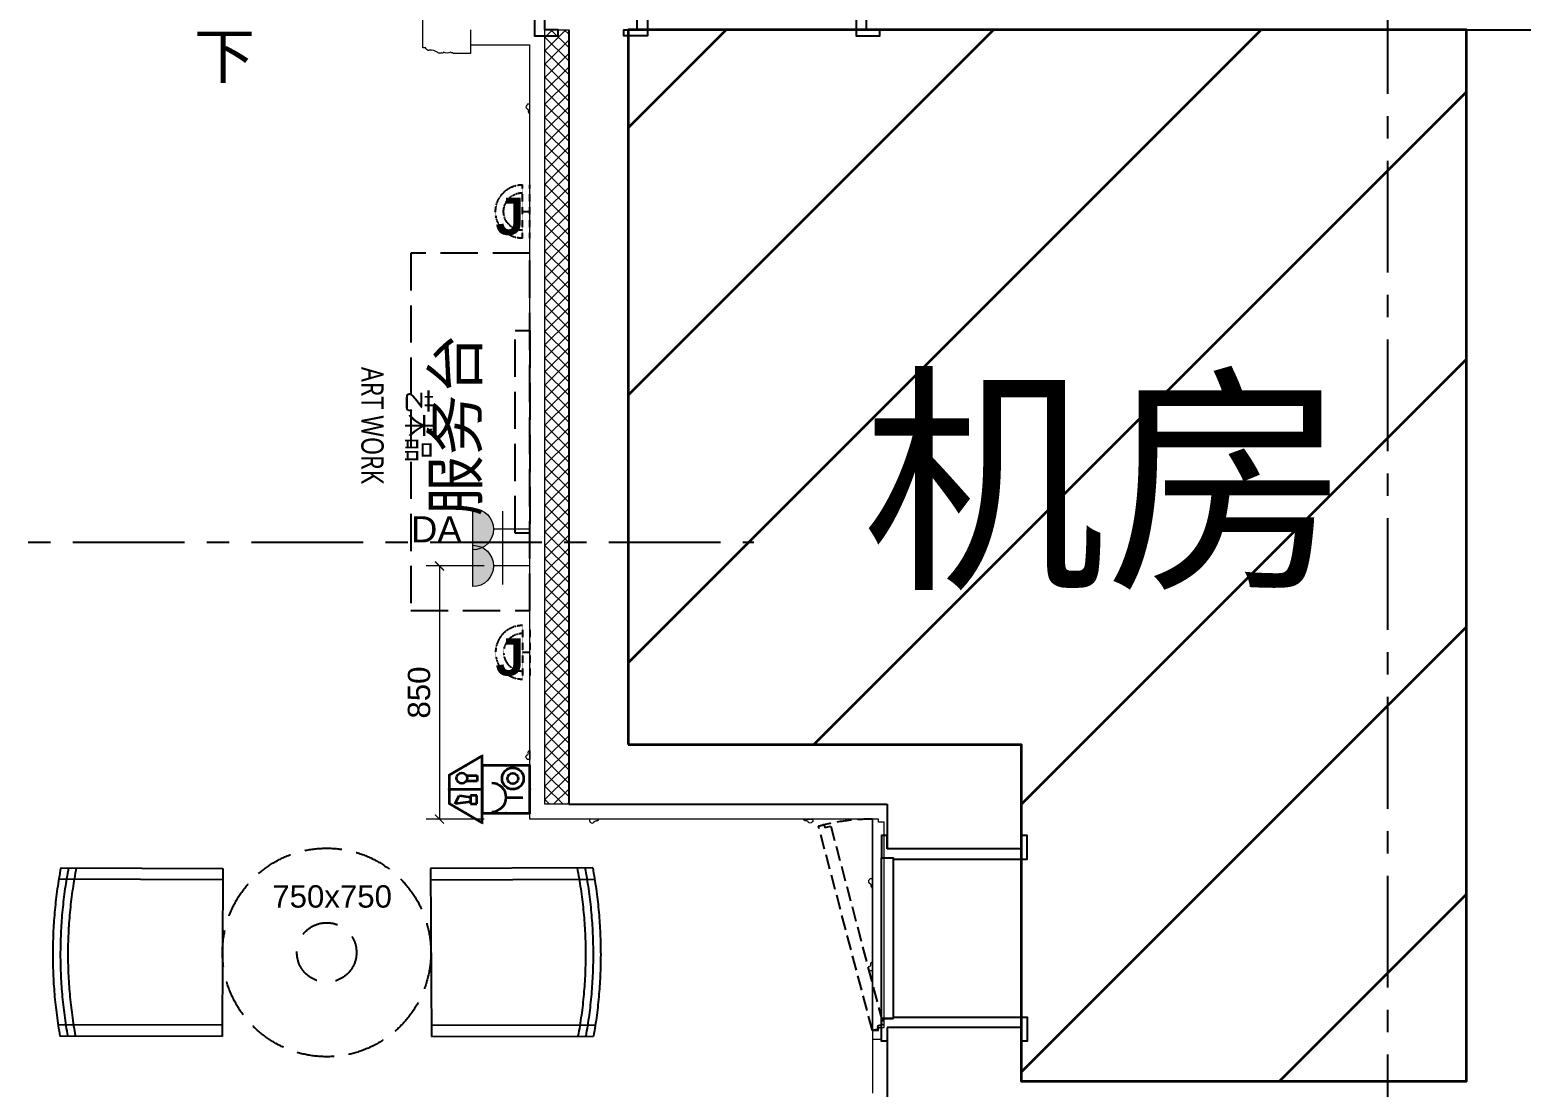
# Model space of a CAD drawing. Header units: millimetres. Extents: x -6033 to 120673, y -4970 to 90533.
# Drawn here: x 61806 to 66814, y 62390 to 65940 of the extents above; entities that cross this region are included whole.
import ezdxf
from ezdxf.enums import TextEntityAlignment as Align

# ---------------------------------------------------------------- set-up
doc = ezdxf.new("R2010")
doc.units = ezdxf.units.MM
for name, pattern in [('I-AR$0$CENTER', [2, 1.25, -0.25, 0.25, -0.25]), ('I-PLAN$0$ACAD_ISO02W100', [15, 12, -3]), ('I-PLAN$0$CENTER', [2, 1.25, -0.25, 0.25, -0.25]), ('I-PLAN$0$DASH', [0.35, 0.25, -0.1]), ('I-PLAN$0$DASHED', [19.049999999999997, 12.7, -6.35]), ('I-PLAN$0$HIDDEN2', [0.1875, 0.125, -0.0625])]:
    doc.linetypes.add(name, pattern=pattern)
doc.layers.get('DefPoints').update_dxf_attribs({"color": 250})
for name, color, linetype, lineweight in [('_ACM-A-ANNO-DIMS', 2, 'Continuous', 18), ('_ACM-A-ANNO-IDEN', 7, 'Continuous', 5), ('_ACM-A-ANNO-TEXT', 7, 'Continuous', 5), ('_ACM-E-EQMT-SECT', 3, 'Continuous', 35), ('I-AR$0$GZET_COL_GRID_1-200_轴线', 8, 'I-AR$0$CENTER', 25), ('I-AR$0$I-SCOPE', 252, 'Continuous', 35), ('I-PLAN$0$_ACM-A-WALL-HACH', 251, 'Continuous', 9), ('I-PLAN$0$I-PL-WALL-FHINISH', 73, 'Continuous', 13), ('I-PLAN$0$I-WALL', 6, 'Continuous', 13)]:
    doc.layers.add(name, color=color, linetype=linetype, lineweight=lineweight)
for name, color, linetype in [('I-AR$0$D-BASE-WALL', 4, 'Continuous'), ('I-AR$0$ID-TEXT-HEADING-3', 3, 'Continuous'), ('I-AR$0$I—平面—装饰面层线', 4, 'Continuous'), ('I-AR$0$I—平面—装饰面层线a', 4, 'Continuous'), ('I-PLAN$0$FURN', 1, 'Continuous'), ('I-PLAN$0$I-GRID', 252, 'I-PLAN$0$CENTER'), ('I-PLAN$0$I-PL-DOOR', 2, 'Continuous'), ('I-PLAN$0$I-PL-FURN', 1, 'I-PLAN$0$DASH'), ('I-PLAN$0$I-PL-LIGHT', 1, 'I-PLAN$0$HIDDEN2'), ('I-PLAN$0$ID-TEXT-HEADING-3', 3, 'Continuous'), ('I-PLAN$0$P-平面活动家具', 1, 'Continuous'), ('ISH-Refe1', 50, 'Continuous')]:
    doc.layers.add(name, color=color, linetype=linetype)
doc.styles.add('_ACM-G-NOTES', font='arial.ttf')
doc.styles.add('Arial_4', font='arial.ttf', dxfattribs={"height": 1.75})
doc.styles.add('Arial_B_1', font='arialbd.ttf', dxfattribs={"height": 2.5})
doc.styles.add('HB35Norm', font='ARCHSTYL.SHX', dxfattribs={"width": 0.8, "height": 3.5})
doc.styles.add('I-AR$0$MtXpl_', font='SimSun.ttf')
doc.styles.add('I-PLAN$0$Arial', font='ARIALUNI.ttf')
doc.styles.get("Standard").update_dxf_attribs({"font": 'arial.ttf'})
doc.dimstyles.new('_ACM-DIM-A_30', dxfattribs={"dimscale": 30, "dimtxt": 2.5, "dimasz": 1, "dimexe": 1.5, "dimexo": 1, "dimgap": 1, "dimtad": 1, "dimdec": 0, "dimrnd": 5, "dimzin": 1, "dimdsep": 46, "dimtxsty": '_ACM-G-NOTES', "dimblk": 'ARCHTICK', "dimcen": 2.5, "dimclrd": 256, "dimclre": 256, "dimclrt": 256, "dimadec": 3, "dimazin": 0, "dimtfac": 1, "dimtdec": 0, "dimtix": 1, "dimtmove": 0, "dimatfit": 3, "dimldrblk": 'DOTSMALL', "dimfxl": 5, "dimfxlon": 1, "dimlwd": 18, "dimlwe": 18, "dimarcsym": 0})
pattern_1 = [(45, (0, 0), (-449.0128060534577, 449.0128060534577), [])]

# ---------------------------------------------------------------- blocks, each defined once
blk = doc.blocks.new('I-AR$0$海龙_1211170131')
at = {"layer": 'I-AR$0$GZET_COL_GRID_1-200_轴线', "ltscale": 300}
blk.add_line((66140, 86275), (66140, 59995.00000000001), dxfattribs=at)
blk = doc.blocks.new('*U344')
for points in [[(-1124.999999999991, 470.0000000001583), (-1169.999999999991, 470.0000000001564), (-1169.999999999993, 490.0000000001564), (-1094.999999999993, 490.0000000001764), (-1094.999999999989, 449.9999999999291), (-1089.999999999989, 449.9999999999291), (-1089.999999999944, 1.691660145297647e-10), (-1169.999999999944, 1.637090463191271e-10), (-1169.999999999945, 20.00000000016371), (-1124.999999999945, 20.0000000001728), (-1124.999999999991, 470.0000000001583)], [(-524.9999999999923, 470.0000000002153), (-479.9999999999923, 470.0000000002135), (-479.9999999999923, 490.0000000002135), (-554.9999999999923, 490.0000000002335), (-554.9999999999959, 449.9999999999861), (-559.9999999999959, 449.9999999999861), (-560.0000000000414, 2.262368070660159e-10), (-480.0000000000414, 2.207798388553783e-10), (-480.0000000000396, 20.00000000022078), (-525.0000000000396, 20.00000000022987), (-524.9999999999923, 470.0000000002153)]]:
    blk.add_lwpolyline(points)
at = {"color": 1}
blk.add_lwpolyline([(-1094.999999999989, 449.9999999999836), (-554.9999999999959, 449.9999999999861), (-554.9999999999905, 489.9999999999861), (-1094.999999999985, 489.9999999999836)], close=True, dxfattribs=at)
blk = doc.blocks.new('*U343')
for points in [[(-1124.999999999991, 470.0000000001583), (-1169.999999999991, 470.0000000001564), (-1169.999999999993, 490.0000000001564), (-1094.999999999993, 490.0000000001764), (-1094.999999999989, 449.9999999999291), (-1089.999999999989, 449.9999999999291), (-1089.999999999944, 1.691660145297647e-10), (-1169.999999999944, 1.637090463191271e-10), (-1169.999999999945, 20.00000000016371), (-1124.999999999945, 20.0000000001728), (-1124.999999999991, 470.0000000001583)], [(-354.9999999999923, 470.0000000001974), (-309.9999999999923, 470.0000000001956), (-309.9999999999923, 490.0000000001956), (-384.9999999999923, 490.0000000002156), (-384.9999999999959, 449.9999999999682), (-389.9999999999959, 449.9999999999682), (-390.0000000000414, 2.083311301248614e-10), (-310.0000000000414, 2.028741619142238e-10), (-310.0000000000396, 20.00000000020287), (-355.0000000000396, 20.00000000021197), (-354.9999999999923, 470.0000000001974)]]:
    blk.add_lwpolyline(points)
at = {"color": 1}
blk.add_lwpolyline([(-1094.999999999989, 449.9999999999836), (-384.9999999999959, 449.9999999999682), (-384.9999999999905, 489.9999999999682), (-1094.999999999985, 489.9999999999836)], close=True, dxfattribs=at)
blk = doc.blocks.new('I-AR')
at = {"layer": 'I-AR$0$I-SCOPE'}
h = blk.add_hatch(dxfattribs=at)
h.set_pattern_fill('ANSI31', color=256, scale=200)
h.set_pattern_definition(pattern_1)
h.paths.add_polyline_path([(63300.00000000001, 72640), (66630, 72640), (66630, 70889.38256153524), (90600, 70889.99999999999), (90600, 66390.00000000001), (96650.00000000001, 66390.00000000001), (96650, 24876.39849369839), (18340, 24876.39849369839), (18340, 66390), (48090, 66390), (48090, 72640), (51400, 72640), (51400, 72649.88673694879), (52869.5, 72649.88673694879), (52869.5, 72640), (55240.00000000001, 72640), (55240.00000000001, 72790.00000000013), (59460, 72790.00000000013), (59460, 72640), (61830.5, 72640), (61830.5, 72649.88673694879), (63300, 72649.88673694879)], flags=16)
h.paths.add_polyline_path([(7330, 0), (7330, -1770), (11180, -1770), (11180, 0), (18450, 0), (18449.99999999991, 2899.999999999971), (27550, 2899.999999999971), (27550, 18090), (37037.33127936907, 18090), (37037.33127936907, 17350), (96200, 17350), (96200, 18120), (114640, 18120), (114640, 84500), (0, 84500), (0, 0)])
h = blk.add_hatch(dxfattribs=at)
h.set_pattern_fill('ANSI31', color=256, scale=200)
h.set_pattern_definition(pattern_1)
h.paths.add_polyline_path([(63815, 63540.00000000003), (65135, 63540.00000000003), (65135, 62410), (66630, 62410), (66630, 65940), (63815, 65940)])
at = {"layer": 'I-AR$0$D-BASE-WALL'}
for p, q in [((63615, 65940), (63615, 63340.00000000003)), ((63815, 65940), (63815, 63540.00000000003)), ((64615, 65940), (96200, 65940)), ((66630, 65940), (66630, 62410)), ((63815, 63540.00000000003), (65135, 63540)), ((65135, 63540), (65135, 63190.00000000003)), ((63615, 63340.00000000003), (64685, 63340)), ((64685, 63340), (64685, 63190)), ((65135, 63190.00000000003), (64685, 63190)), ((64685, 62590), (64685, 61800)), ((65135, 62590), (64685, 62590)), ((65135, 62590.00000000003), (65135, 62410)), ((66630, 62409.99999999999), (65135, 62410))]:
    blk.add_line(p, q, dxfattribs=at)
at = {"layer": 'I-AR$0$I-SCOPE'}
blk.add_lwpolyline([(63815, 63540.00000000003), (65135, 63540.00000000003), (65135, 62410), (66630, 62410), (66630, 65940), (63815, 65940)], close=True, dxfattribs=at)
at = {"layer": 'I-AR$0$I—平面—装饰面层线'}
blk.add_lwpolyline([(63535.00000000003, 66389.99999999999), (63580.00000000003, 66389.99999999999), (63580.00000000003, 66409.99999999999), (63500.00000000003, 66410.00000000001), (63500.00000000003, 65919.99999999999), (63580.00000000003, 65919.99999999999), (63580.00000000003, 65939.99999999999), (63535.00000000003, 65939.99999999999), (63535.00000000003, 66389.99999999999)], dxfattribs=at)
at = {"layer": 'I-AR$0$GZET_COL_GRID_1-200_轴线'}
blk.add_blockref('I-AR$0$海龙_1211170131', (225.0000000000073, 225), dxfattribs=at)
at = {"layer": 'I-AR$0$I—平面—装饰面层线a'}
blk.add_blockref('*U343', (64970, 65919.99999999981), dxfattribs=at)
at = {"layer": 'I-AR$0$I—平面—装饰面层线a', "xscale": -1.000000000000001, "rotation": 90}
blk.add_blockref('*U344', (65155.00000000047, 62064.99999999882), dxfattribs=at)
at = {"layer": 'I-AR$0$ID-TEXT-HEADING-3', "style": 'I-AR$0$MtXpl_'}
blk.add_text('机房', height=600, dxfattribs=at).set_placement((64599.621383032, 64123.79926622385))
blk = doc.blocks.new('I-PLAN$0$091116-BRASSERIE$0$Floor_03$0$Y_03_Floor$0$3rd-Floor-rest$0$A$C41AE3FBC')
at = {"layer": 'I-PLAN$0$I-PL-FURN', "ltscale": 500}
for p, q in [((-9.619999998521507, -6.00023318112585), (-9.620198101708866, 15.7582391006224)), ((9.616941377664261, -6.055234885927575), (9.616743274476903, 15.70323739582068))]:
    blk.add_line(p, q, dxfattribs=at)
blk.add_lwpolyline([(11.11674639787771, 15.38486505652895), (11.11694137759105, -6.055220170477696), (-11.11999999844966, -6.000247896576184), (-11.12019497816391, 15.43983733043001)], dxfattribs=at)
for centre, radius, start, end in [((-0.1532906073930462, -45.89803442618359), 62.31057296405234, 79.57963242452179, 100.1370846533084), ((-0.1491412973837214, -45.2512740389343), 60.66380746053556, 79.29744901312654, 100.4192680641183), ((-0.14498678363816, -44.60400612030594), 59.01653441922691, 78.99914181517873, 100.717575262011)]:
    blk.add_arc(centre, radius, start, end, dxfattribs=at)
blk = doc.blocks.new('*U525')
at = {"layer": 'I-PLAN$0$I-PL-WALL-FHINISH'}
for points in [[(0, 49.99996955976246), (0, -29.99991644495458), (57.00694149016635, -30.0002640405437, -0.3782502001718009), (61.7747675982464, -26.98333289643051, 0.6234963798739479), (66.54381312349142, -24.97143715051061, 0.2848190696675714), (90.3870747527908, -24.97195593958895, 0.6361491608280843), (97.54234559183533, -26.9819443354354, 0.2823776289364123), (109.8480101953464, -26.52331140080059, -0.1861280918310402), (138.0770249895795, -17.93170326514519, 0.8243827968840718), (144.0379637544247, -16.92582100343134), (146.4232176514706, -16.92606819601497, -0.2622472454661371), (149.9989050919248, -13.90928811443155), (149.9989050919248, -9.886827191556222), (160, -9.886827191556222), (160, 559.886847437374), (149.9989050919248, 559.886847437374), (149.9989050919248, 563.9093083602638, -0.2622472454661371), (146.4232176514706, 566.9260884418472), (144.0379637544247, 566.9258412492636, 0.8243827968840718), (138.0770249895795, 567.9317235109775, -0.1861280918310402), (109.8480101953464, 576.5233316466329, 0.2823776289364123), (97.54234559183533, 576.9819645812677, 0.6361491608280843), (90.3870747527908, 574.9719761854212, 0.2848190696675714), (66.54381312349142, 574.9714573963429, 0.6234963798739479), (61.7747675982464, 576.9833531422628, -0.3782502001718009), (57.00694149016635, 580.000284286376), (0, 579.9999366907869), (0, 499.999936690787)], [(1789.5, 49.99996955976264), (1789.5, -29.9999164449544), (1732.493058509834, -30.00026404054352, 0.3782502001718009), (1727.725232401754, -26.98333289643033, -0.6234963798739479), (1722.956186876509, -24.97143715051043, -0.2848190696675714), (1699.112925247209, -24.97195593958877, -0.6361491608280843), (1691.957654408165, -26.98194433543522, -0.2823776289364123), (1679.651989804654, -26.52331140080041, 0.1861280918310402), (1651.42297501042, -17.93170326514501, -0.8243827968840718), (1645.462036245575, -16.92582100343116), (1643.076782348529, -16.92606819601479, 0.2622472454661371), (1639.501094908075, -13.90928811443137), (1639.501094908075, -9.886827191556042), (1629.5, -9.886827191556042), (1629.5, 559.8868474373742), (1639.501094908075, 559.8868474373742), (1639.501094908075, 563.909308360264, 0.2622472454661371), (1643.076782348529, 566.9260884418475), (1645.462036245575, 566.9258412492638, -0.8243827968840718), (1651.42297501042, 567.9317235109777, 0.1861280918310402), (1679.651989804654, 576.5233316466331, -0.2823776289364123), (1691.957654408165, 576.9819645812679, -0.6361491608280843), (1699.112925247209, 574.9719761854215, -0.2848190696675714), (1722.956186876509, 574.9714573963431, -0.6234963798739479), (1727.725232401754, 576.983353142263, 0.3782502001718009), (1732.493058509834, 580.0002842863762), (1789.5, 579.9999366907871), (1789.5, 499.9999366907871)]]:
    blk.add_lwpolyline(points, format="xyb", dxfattribs=at)
blk = doc.blocks.new('*U528')
at = {"layer": 'I-PLAN$0$I-PL-WALL-FHINISH'}
blk.add_lwpolyline([(0, 0), (0, 2600.000000000015)], dxfattribs=at)
for points in [[(-1.197321398649365e-05, 2400.000000000015), (7.979384322636179, 2400.000000000015, 0.3208161007806607), (10.64601772162132, 2397.333331419293), (10.64601905760355, 2396.666644340614, -0.4668266522621926), (10.64602353905502, 2385.333330201982), (10.6460248841322, 2384.66664312192, 0.4681539542228489), (5.503357997702551, 2377.329578712975), (4.795473440346541, 2376.655749264253, -0.6455820401914517), (4.646075155222206, 2373.333318421355), (4.646076489705592, 2372.666649956671, 0.4151569340983184), (3.312798305574688, 2369.999984142021), (-1.197321398649365e-05, 2369.999978323554)], [(-1.197321398649365e-05, 200), (7.979384322636179, 200, -0.3208161007806607), (10.64601772162132, 202.6666685807213), (10.64601905760355, 203.3333556594007, 0.4668266522621926), (10.64602353905502, 214.6666697980327), (10.6460248841322, 215.3333568780945, -0.4681539542228489), (5.503357997702551, 222.6704212870391), (4.795473440346541, 223.3442507357613, 0.6455820401914517), (4.646075155222206, 226.6666815786593), (4.646076489705592, 227.3333500433437, -0.4151569340983184), (3.312798305574688, 230.0000158579933), (-1.197321398649365e-05, 230.0000216764602)]]:
    blk.add_lwpolyline(points, format="xyb", close=True, dxfattribs=at)
blk = doc.blocks.new('*U531')
at = {"layer": 'I-PLAN$0$I-PL-WALL-FHINISH'}
blk.add_lwpolyline([(0, 0), (0, 709.8867956808099)], dxfattribs=at)
for points in [[(-1.197321398649365e-05, 509.8867956808099), (7.979384322636179, 509.8867956808099, 0.3208161007806607), (10.64601772162132, 507.2201271000886), (10.64601905760355, 506.5534400214092, -0.4668266522621926), (10.64602353905502, 495.2201258827772), (10.6460248841322, 494.5534388027154, 0.4681539542228489), (5.503357997702551, 487.2163743937708), (4.795473440346541, 486.5425449450486, -0.6455820401914517), (4.646075155222206, 483.2201141021505), (4.646076489705592, 482.5534456374662, 0.4151569340983184), (3.312798305574688, 479.8867798228166), (-1.197321398649365e-05, 479.8867740043497)], [(-1.197321398649365e-05, 200), (7.979384322636179, 200, -0.3208161007806607), (10.64601772162132, 202.6666685807213), (10.64601905760355, 203.3333556594007, 0.4668266522621926), (10.64602353905502, 214.6666697980327), (10.6460248841322, 215.3333568780945, -0.4681539542228489), (5.503357997702551, 222.6704212870391), (4.795473440346541, 223.3442507357613, 0.6455820401914517), (4.646075155222206, 226.6666815786593), (4.646076489705592, 227.3333500433437, -0.4151569340983184), (3.312798305574688, 230.0000158579933), (-1.197321398649365e-05, 230.0000216764602)]]:
    blk.add_lwpolyline(points, format="xyb", close=True, dxfattribs=at)
blk = doc.blocks.new('*U532')
at = {"layer": 'I-PLAN$0$I-PL-WALL-FHINISH'}
blk.add_lwpolyline([(0, 0), (0, 1150)], dxfattribs=at)
for points in [[(-1.197321398649365e-05, 950), (7.979384322636179, 950, 0.3208161007806607), (10.64601772162132, 947.3333314192787), (10.64601905760355, 946.6666443405993, -0.4668266522621926), (10.64602353905502, 935.3333302019673), (10.6460248841322, 934.6666431219055, 0.4681539542228489), (5.503357997702551, 927.3295787129609), (4.795473440346541, 926.6557492642387, -0.6455820401914517), (4.646075155222206, 923.3333184213407), (4.646076489705592, 922.6666499566563, 0.4151569340983184), (3.312798305574688, 919.9999841420067), (-1.197321398649365e-05, 919.9999783235398)], [(-1.197321398649365e-05, 200), (7.979384322636179, 200, -0.3208161007806607), (10.64601772162132, 202.6666685807213), (10.64601905760355, 203.3333556594007, 0.4668266522621926), (10.64602353905502, 214.6666697980327), (10.6460248841322, 215.3333568780945, -0.4681539542228489), (5.503357997702551, 222.6704212870391), (4.795473440346541, 223.3442507357613, 0.6455820401914517), (4.646075155222206, 226.6666815786593), (4.646076489705592, 227.3333500433437, -0.4151569340983184), (3.312798305574688, 230.0000158579933), (-1.197321398649365e-05, 230.0000216764602)]]:
    blk.add_lwpolyline(points, format="xyb", close=True, dxfattribs=at)
blk = doc.blocks.new('I-PLAN$0$A$C5187111A')
at = {"color": 1}
for p, q in [((7.365742925636954e-06, -89.91154535561873), (7.365742925636954e-06, 89.911545355626)), ((25.49575807611108, -89.91154535561873), (25.49575807611108, 89.911545355626)), ((25.49575807611108, 3.637978807091713e-12), (7.365742925636954e-06, 3.637978807091713e-12))]:
    blk.add_line(p, q, dxfattribs=at)
blk.add_arc((25.49575807611108, -7.275957614183426e-12), 89.9115453546859, 270, 90, dxfattribs=at)
at = {"color": 11}
blk.add_arc((25.49575807611108, -7.275957614183426e-12), 62.93808174828013, 270, 90, dxfattribs=at)
blk = doc.blocks.new('I-PLAN')
at = {"layer": 'I-PLAN$0$_ACM-A-WALL-HACH'}
h = blk.add_hatch(dxfattribs=at)
h.set_pattern_fill('ANSI37', color=256, scale=10)
h.set_pattern_definition([(45, (0, 0), (-22.45064030267288, 22.45064030267288), []), (135, (0, 0), (-22.45064030267288, -22.45064030267288), [])])
h.paths.add_polyline_path([(63615, 63340.00000000003), (63535, 63340.00000000003), (63535, 65940.00000000003), (63615, 65940.00000000003)])
at = {"layer": 'I-PLAN$0$I-GRID', "ltscale": 300}
blk.add_lwpolyline([(50549.68633250578, 64220.00000000002), (64237.07500379288, 64220.00000000002)], dxfattribs=at)
at = {"layer": 'I-PLAN$0$I-PL-DOOR', "color": 8, "linetype": 'I-PLAN$0$DASH', "ltscale": 200}
blk.add_lwpolyline([(64671.05006277592, 62600.12522438618), (64651.73154625014, 62594.94884348412), (64654.31973670117, 62585.28958522124), (64635.00122017539, 62580.11320431919), (64453.82666842824, 63266.14807840234), (64473.14518495401, 63271.32445930439), (64475.73337540503, 63261.6652010415), (64495.05189193082, 63266.84158194356)], close=True, dxfattribs=at)
blk.add_arc((64635, 62590), 699.9999999999966, 90, 105.0000000002634, dxfattribs=at)
at = {"layer": 'I-PLAN$0$I-PL-FURN', "ltscale": 500}
for points in [[(63485, 65190.00000000004), (63085, 65190.00000000004), (63085, 63990.00000000004), (63485, 63990.00000000004)], [(63435, 64249.88269369069), (63435, 64930.11730630938), (63485, 64930.11730630938), (63485, 64249.88269369069)]]:
    blk.add_lwpolyline(points, close=True, dxfattribs=at)
blk.add_circle((62802.45951920981, 62842.28847414826), 350, dxfattribs=at)
at = {"layer": 'I-PLAN$0$I-PL-LIGHT', "linetype": 'I-PLAN$0$DASHED', "ltscale": 10}
blk.add_circle((62802.45951920981, 62842.28847414826), 100, dxfattribs=at)
at = {"layer": 'I-PLAN$0$I-PL-WALL-FHINISH'}
for points in [[(63285, 65890.00000000004), (63485, 65890.00000000004)], [(64635.00122017539, 62580.11320431919), (64635.00122017539, 62550)], [(64665.00000000025, 62550), (64635, 62550), (64635, 62370)]]:
    blk.add_lwpolyline(points, dxfattribs=at)
blk.add_lwpolyline([(64675, 63280), (64655, 63280), (64655, 63290), (64635, 63290), (64635.00122017539, 62580.11320431919), (64655.00122017539, 62580.11320431919), (64655.00122017539, 62590.11320431919), (64675.00122017539, 62590.11320431919)], close=True, dxfattribs=at)
at = {"layer": 'I-PLAN$0$I-WALL'}
blk.add_lwpolyline([(63615, 63340.00000000003), (63535, 63340.00000000003), (63535, 65940.00000000003), (63615, 65940.00000000003)], close=True, dxfattribs=at)
at = {"layer": 'I-PLAN$0$I-PL-LIGHT', "color": 8, "xscale": -1}
blk.add_blockref('I-PLAN$0$A$C5187111A', (63485.00001933894, 65330.00004175257), dxfattribs=at)
at = {"layer": 'I-PLAN$0$I-PL-LIGHT', "color": 8, "rotation": 180}
blk.add_blockref('I-PLAN$0$A$C5187111A', (63485.00001933894, 63849.9999582475), dxfattribs=at)
at = {"layer": 'I-PLAN$0$I-PL-WALL-FHINISH', "xscale": -1}
for name, p in [('*U525', (63285, 65890.00000000004)), ('*U528', (63485, 63290.00000000003)), ('*U531', (64635.00122017539, 62580.11320431919))]:
    blk.add_blockref(name, p, dxfattribs=at)
at = {"layer": 'I-PLAN$0$I-PL-WALL-FHINISH', "xscale": -1.000000000000002, "rotation": 90}
blk.add_blockref('*U532', (64635, 63290), dxfattribs=at)
at = {"layer": 'I-PLAN$0$P-平面活动家具', "yscale": 25.39999999990686}
for p, xscale, zscale, rotation in [((62299.35563862184, 62842.70580911139), 25.39999999990686, 25.39999999990686, 89.85835853881424), ((63305.56339979777, 62842.70580911139), -25.39999999990686, 25.39999999990687, 270.1416414611858)]:
    blk.add_blockref('I-PLAN$0$091116-BRASSERIE$0$Floor_03$0$Y_03_Floor$0$3rd-Floor-rest$0$A$C41AE3FBC', p, dxfattribs=dict(at, xscale=xscale, zscale=zscale, rotation=rotation))
at = {"layer": 'I-PLAN$0$FURN', "linetype": 'I-PLAN$0$ACAD_ISO02W100', "insert": (62619.61147313472, 63067.82381009936), "char_height": 75, "attachment_point": 1, "style": 'I-PLAN$0$Arial'}
blk.add_mtext_dynamic_manual_height_columns('750x750', width=181404.1999494731, gutter_width=600, heights=[131.4597544338336], dxfattribs=at)
at = {"layer": 'I-PLAN$0$ID-TEXT-HEADING-3', "style": 'I-PLAN$0$Arial'}
blk.add_text('下', height=150, dxfattribs=at).set_placement((62356.63973086997, 65777.5932952191))
at = {"layer": 'I-PLAN$0$ID-TEXT-HEADING-3', "insert": (63158.96898912275, 64306.52344477094), "char_height": 150, "attachment_point": 1, "rotation": 90, "style": 'I-PLAN$0$Arial'}
blk.add_mtext_dynamic_manual_height_columns('{\\fArial Unicode MS|b0|i0|c134|p34;服务台}', width=151170.166624561, gutter_width=500, heights=[109.549795361528], dxfattribs=at)
blk = doc.blocks.new('A$C506d7063')
at = {"layer": '_ACM-A-ANNO-IDEN'}
h = blk.add_hatch(color=256, dxfattribs=at)
edge = h.paths.add_edge_path()
edge.add_arc((0, 3.839679097180806), 1.389062500000364, 180, 360)
edge.add_line((1.389062500000364, 3.839679097180806), (-1.389062499999909, 3.839679097180806))
for p, q in [((1.389062500000364, 3.839679097180806), (-1.389062499999909, 3.839679097180806)), ((0, 0), (0, 2.450616597180897)), ((1.249523563548792, 1.830970987901082), (-1.216521315477621, 1.830970987901082))]:
    blk.add_line(p, q, dxfattribs=at)
blk.add_arc((0, 3.839679097180806), 1.389062499999909, 180, 0, dxfattribs=at)
blk = doc.blocks.new('_ArchTick')
at = {"color": 2, "linetype": 'ByBlock', "const_width": 0.15}
blk.add_lwpolyline([(-0.5, -0.5), (0.5, 0.5)], dxfattribs=at)
blk = doc.blocks.new('*D120')
at = {"layer": '_ACM-A-ANNO-DIMS', "lineweight": 18, "transparency": 16777216}
for p, q in [((63331.11887147211, 64140.00000000003), (63136.11887147211, 64140.00000000003)), ((63181.11887147211, 64140.00000000003), (63181.11887147211, 63290.00000000006)), ((63331.11887147211, 63290.00000000006), (63136.11887147211, 63290.00000000006))]:
    blk.add_line(p, q, dxfattribs=at)
at = {"layer": 'DefPoints', "color": 0, "transparency": 16777216}
for p in [(63485.00000000003, 64140.00000000003), (63181.11887147211, 63290.00000000006), (63485.00000000003, 63290.00000000006)]:
    blk.add_point(p, dxfattribs=at)
at = {"layer": '_ACM-A-ANNO-DIMS', "lineweight": 18, "transparency": 16777216, "xscale": 30, "yscale": 30, "zscale": 30}
for p, rotation in [((63181.11887147211, 64140.00000000003), 90), ((63181.11887147211, 63290.00000000006), 270)]:
    blk.add_blockref('_ArchTick', p, dxfattribs=dict(at, rotation=rotation))
at = {"layer": '_ACM-A-ANNO-DIMS', "transparency": 16777216, "insert": (63112.82589739298, 63715.00000000001), "char_height": 75, "attachment_point": 5, "rotation": 90, "style": '_ACM-G-NOTES'}
blk.add_mtext('850', dxfattribs=at)
blk = doc.blocks.new('_DotSmall')
at = {"color": 0, "linetype": 'ByBlock', "const_width": 0.5}
blk.add_lwpolyline([(-0.0625, 0, 1), (0.0625, 0, 1)], format="xyb", close=True, dxfattribs=at)
blk = doc.blocks.new('$equip$00002679')
for p, q in [((-0.2996796805819031, 0.6986369468322664), (-0.7026802913169377, 0)), ((0.3003203194093658, 0.6986369468322664), (-0.299679680596455, 0.6986369468322664)), ((0.3003203194239177, 0.6986369468322664), (-0.2996796805819031, 0.6986369468322664)), ((0.0003203194210072979, 0.6986369468322664), (0.0003203194210072979, 0)), ((0.7026802913169377, 0), (0.3003203194239177, 0.6986369468322664)), ((-0.2635199135474977, 0.2490828612462792), (-0.3035199135338189, 0.5690828612459882)), ((-0.3035199135338189, 0.5690828612459882), (-0.1275199135343428, 0.4890828612442419)), ((-0.1275199135343428, 0.4890828612442419), (-0.1675199135497678, 0.2490828612462792)), ((0.1736264291102998, 0.1102877192861342), (0.1736264291102998, 0.3383182315337763)), ((0.2936264291056432, 0.3383182315337763), (0.2936264291056432, 0.1102877192861342)), ((-0.7026802913169377, 0), (0.7026802913169377, 0)), ((-0.3035199135338189, 0.2490828612462792), (-0.3035199135338189, 0.1130828612404002)), ((-0.1275199135343428, 0.2490828612462792), (-0.3035199135338189, 0.2490828612462792)), ((-0.3035199135338189, 0.1130828612404002), (-0.1275199135343428, 0.1130828612404002)), ((-0.1275199135343428, 0.1130828612404002), (-0.1275199135343428, 0.2490828612462792)), ((0.2936264291056432, 0.1102877192861342), (0.1736264291102998, 0.1102877192861342))]:
    blk.add_line(p, q)
at = {"const_width": 0.04}
for points in [[(-0.2996796805819031, 0.6986369468322664), (0.3003203194239177, 0.6986369468322664), (0.7026802913242136, 0), (-0.7026802913169377, 0), (-0.2996796805819031, 0.6986369468322664), (0.3003203194239177, 0.6986369468322664)], [(-0.2993593611754477, 0.6986369468286284), (0.3006406388303731, 0.6986369468286284), (0.703000610737945, 0), (-0.7023599719032063, 0), (-0.2993593611608958, 0.6986369468286284), (0.3006406388303731, 0.6986369468286284)]]:
    blk.add_lwpolyline(points, dxfattribs=at)
blk.add_circle((0.2336264290934196, 0.4302877192858432), 0.1108305042920649)
for p in [(0.0003203194064553827, 0.6986369468322664), (-0.500859666535689, 0.3493184734143142), (0.5015003053704277, 0.3493184734161332), (0, 0)]:
    blk.add_point(p)
at = {"color": 7, "flags": 1}
for tag, height, p in [('B', 0.4, (0.9607538544587442, 0.2991300234280061)), ('A', 2e-05, (0, 0))]:
    blk.add_attdef(tag, text='', height=height, dxfattribs=at).set_placement(p, align=Align.MIDDLE_CENTER)
blk = doc.blocks.new('$equip$00002655')
for p, q in [((-0.5, 1), (-0.5, 0)), ((0.5, 1), (-0.5, 1)), ((0.5, 0), (0.5, 1)), ((-0.1694679645588621, 0.5), (-0.1694679645588621, 0.1500000000014552)), ((-0.5, 0), (0.5, 0))]:
    blk.add_line(p, q)
at = {"const_width": 0.04}
blk.add_lwpolyline([(-0.5, 1), (0.5, 1), (0.5, 0), (-0.5, 0), (-0.5, 1), (0.5, 1)], dxfattribs=at)
for radius in [0.2257869255266924, 0.1128934627633425]:
    blk.add_circle((0.2267693821922876, 0.3601542088654242), radius)
blk.add_arc((-0.1694679645588621, 0.7999999999956344), 0.3, 180, 0)
for p in [(0, 1), (-0.5, 0.5), (0.5, 0.5), (0, 0)]:
    blk.add_point(p)
at = {"color": 7, "flags": 1}
for tag, height, p in [('B', 0.4, (0.7619185979783651, 0.292200585041428)), ('A', 2e-05, (0, 0))]:
    blk.add_attdef(tag, text='', height=height, dxfattribs=at).set_placement(p, align=Align.MIDDLE_CENTER)

msp = doc.modelspace()

# ---------------------------------------------------------------- block references
for name in ['I-AR', 'I-PLAN']:
    msp.add_blockref(name, (0, 0))
at = {"xscale": -49.99999999999999, "yscale": 49.99999999999999, "zscale": 49.99999999999999, "rotation": 90}
for p in [(63485, 64263.30224395132), (63485, 64140)]:
    msp.add_blockref('A$C506d7063', p, dxfattribs=at)
at = {"layer": '_ACM-E-EQMT-SECT', "rotation": 90}
for name, p, xscale, yscale, zscale in [('$equip$00002679', (63325.004, 63390.00000000001), 159.9959999999963, 159.9959999999963, 159.9959999999963), ('$equip$00002655', (63485, 63390.00000000001), 159.996, 159.996, 159.996)]:
    msp.add_blockref(name, p, dxfattribs=dict(at, xscale=xscale, yscale=yscale, zscale=zscale))

# ---------------------------------------------------------------- texts
at = {"layer": '_ACM-A-ANNO-TEXT', "lineweight": 13, "char_height": 125, "width": 116.2446875, "attachment_point": 1, "style": 'Arial_B_1'}
for insert in [(63368.7553244732, 65376.73754296175), (63368.7553244732, 63896.73745945666)]:
    msp.add_mtext('\\fArial|b1|i0|c134|p34|;J', dxfattribs=dict(at, insert=insert))
at = {"layer": '_ACM-A-ANNO-TEXT', "insert": (63255.4742224915, 64306.71253222921), "char_height": 87.49999999999997, "width": 108.2278124999999, "attachment_point": 3, "style": 'Arial_4'}
msp.add_mtext('DA', dxfattribs=at)
at = {"layer": 'ISH-Refe1', "char_height": 75, "width": 46239.70775352274, "attachment_point": 2, "rotation": 270, "style": 'HB35Norm'}
for s, insert in [('{\\fMicrosoft YaHei|b0|i0|c134|p34;ART WORK}', (62993.74758511642, 64611.57544055476)), ('{\\fMicrosoft YaHei|b0|i0|c134|p34;艺术品}', (63148.35395220085, 64611.57544055476))]:
    msp.add_mtext(s, dxfattribs=dict(at, insert=insert))

# ---------------------------------------------------------------- dimensions: what is measured, and where the dimension line sits
at = {"layer": '_ACM-A-ANNO-DIMS'}
dim = msp.add_linear_dim(base=(63181.11887147211, 63290.00000000006), p1=(63485, 64140), p2=(63485, 63290.00000000003), angle=90, dimstyle='_ACM-DIM-A_30', override={"dimzin": 8}, dxfattribs=at)
dim.commit()
dim.dimension.update_dxf_attribs({"geometry": '*D120', "text_midpoint": (63112.82589739298, 63715.00000000001)})

doc.saveas('drawing.dxf')
